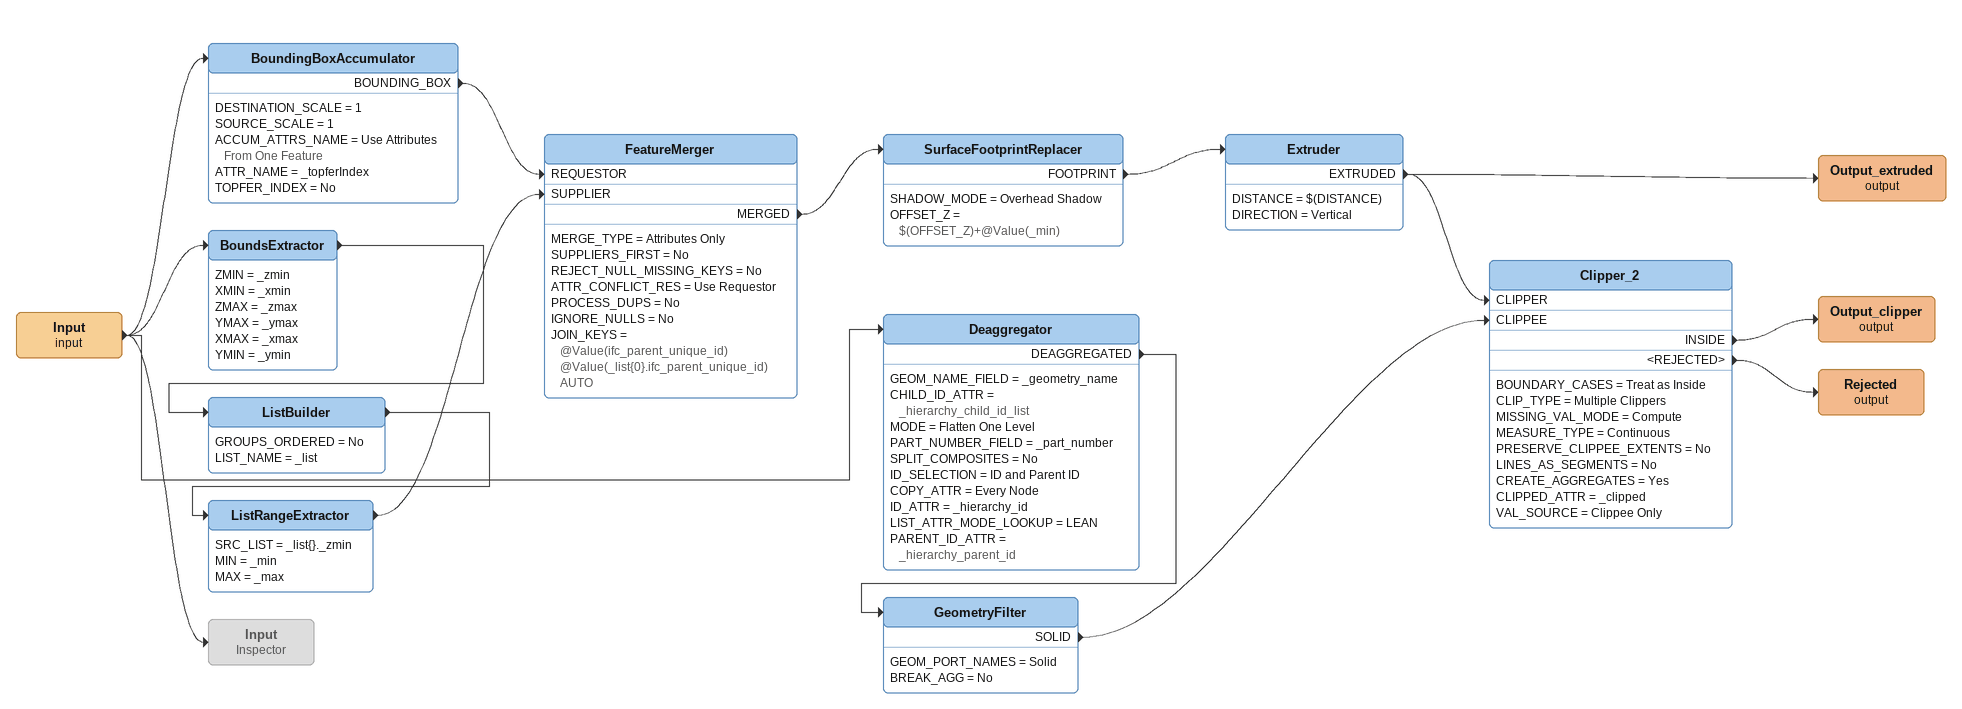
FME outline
Input (input)
    -> Deaggregator
    -> BoundsExtractor
    -> BoundingBoxAccumulator
    -> Input
BoundingBoxAccumulator
    DESTINATION_SCALE = 1
    SOURCE_SCALE = 1
    ACCUM_ATTRS_NAME = Use Attributes From One Feature
    ATTR_NAME = _topferIndex
    TOPFER_INDEX = No
    BOUNDING_BOX -> FeatureMerger [REQUESTOR]
BoundsExtractor
    ZMIN = _zmin
    XMIN = _xmin
    ZMAX = _zmax
    YMAX = _ymax
    XMAX = _xmax
    YMIN = _ymin
    -> ListBuilder
ListBuilder
    GROUPS_ORDERED = No
    LIST_NAME = _list
    -> ListRangeExtractor
ListRangeExtractor
    SRC_LIST = _list{}._zmin
    MIN = _min
    MAX = _max
    -> FeatureMerger [SUPPLIER]
FeatureMerger
    MERGE_TYPE = Attributes Only
    SUPPLIERS_FIRST = No
    REJECT_NULL_MISSING_KEYS = No
    ATTR_CONFLICT_RES = Use Requestor
    PROCESS_DUPS = No
    IGNORE_NULLS = No
    JOIN_KEYS = @Value(ifc_parent_unique_id) @Value(_list{0}.ifc_parent_unique_id) AUTO
    MERGED -> SurfaceFootprintReplacer
SurfaceFootprintReplacer
    SHADOW_MODE = Overhead Shadow
    OFFSET_Z = $(OFFSET_Z)+@Value(_min)
    FOOTPRINT -> Extruder
Extruder
    DISTANCE = $(DISTANCE)
    DIRECTION = Vertical
    EXTRUDED -> Clipper_2 [CLIPPER]
    EXTRUDED -> Output_extruded (output)
Output_extruded (output)
Deaggregator
    GEOM_NAME_FIELD = _geometry_name
    CHILD_ID_ATTR = _hierarchy_child_id_list
    MODE = Flatten One Level
    PART_NUMBER_FIELD = _part_number
    SPLIT_COMPOSITES = No
    ID_SELECTION = ID and Parent ID
    COPY_ATTR = Every Node
    ID_ATTR = _hierarchy_id
    LIST_ATTR_MODE_LOOKUP = LEAN
    PARENT_ID_ATTR = _hierarchy_parent_id
    DEAGGREGATED -> GeometryFilter
GeometryFilter
    GEOM_PORT_NAMES = Solid
    BREAK_AGG = No
    SOLID -> Clipper_2 [CLIPPEE]
Clipper_2
    BOUNDARY_CASES = Treat as Inside
    CLIP_TYPE = Multiple Clippers
    MISSING_VAL_MODE = Compute
    MEASURE_TYPE = Continuous
    PRESERVE_CLIPPEE_EXTENTS = No
    LINES_AS_SEGMENTS = No
    CREATE_AGGREGATES = Yes
    CLIPPED_ATTR = _clipped
    VAL_SOURCE = Clippee Only
    INSIDE -> Output_clipper (output)
    <REJECTED> -> Rejected (output)
Output_clipper (output)
Rejected (output)
Input: Inspector [off]
